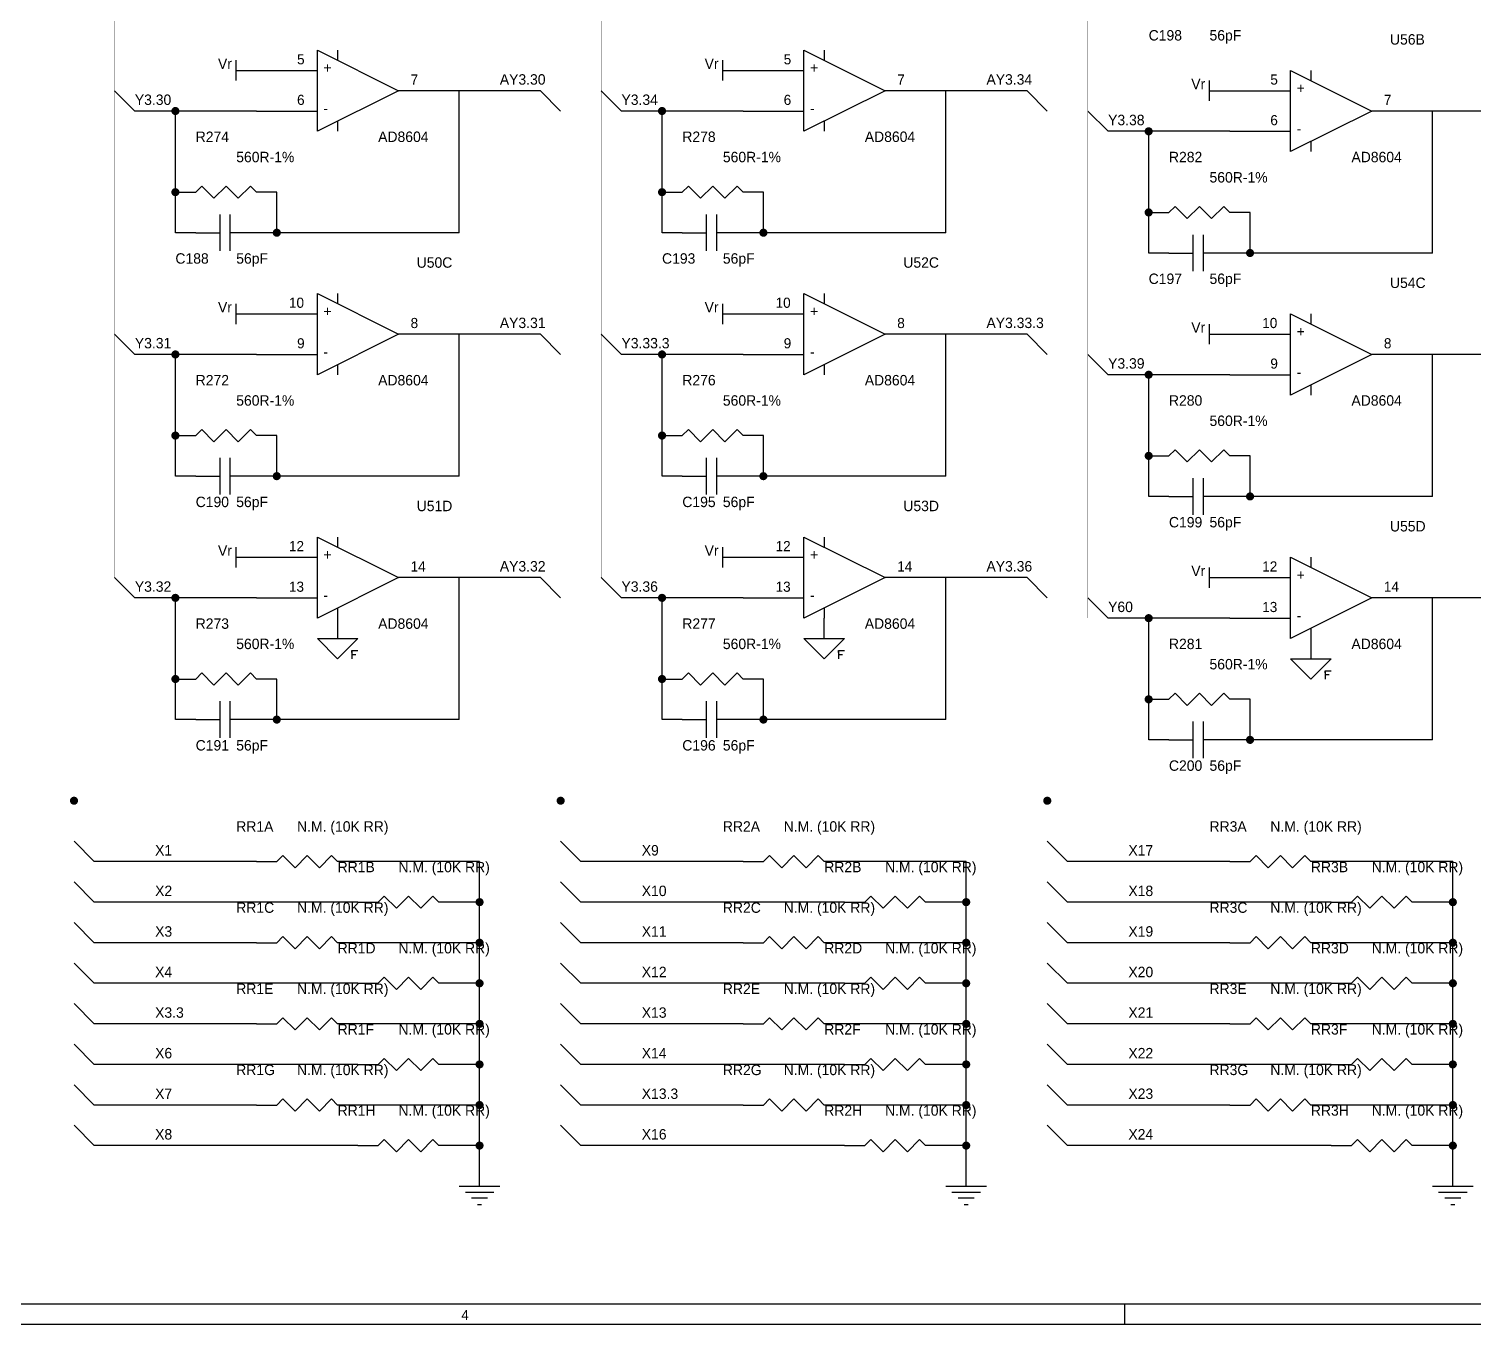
# Model space of a CAD drawing. Extents: x -3 to 838, y 3 to 596.
# Drawn here: x 200.1 to 381, y 2.5 to 164.7 of the extents above; entities that cross this region are included whole.
import ezdxf

# ---------------------------------------------------------------- set-up
doc = ezdxf.new("R2010")
doc.units = 0

msp = doc.modelspace()

# ---------------------------------------------------------------- linework, layer by layer
at = {"layer": 'PARTS'}
for p, q in [((228.6, 159.512), (236.22, 159.512)), ((289.56, 159.512), (297.18, 159.512)), ((254, 156.972), (246.38, 156.972)), ((314.96, 156.972), (307.34, 156.972)), ((350.52, 156.972), (358.14, 156.972)), ((228.6, 154.432), (236.22, 154.432)), ((289.56, 154.432), (297.18, 154.432)), ((375.92, 154.432), (368.3, 154.432)), ((350.52, 151.892), (358.14, 151.892)), ((218.44, 144.272), (220.98, 144.272)), ((231.14, 144.272), (228.6, 144.272)), ((279.4, 144.272), (281.94, 144.272)), ((292.1, 144.272), (289.56, 144.272)), ((340.36, 141.732), (342.9, 141.732)), ((353.06, 141.732), (350.52, 141.732)), ((220.98, 139.192), (223.52, 139.192)), ((228.6, 139.192), (226.06, 139.192)), ((281.94, 139.192), (284.48, 139.192)), ((289.56, 139.192), (287.02, 139.192)), ((342.9, 136.652), (345.44, 136.652)), ((350.52, 136.652), (347.98, 136.652)), ((228.6, 129.032), (236.22, 129.032)), ((289.56, 129.032), (297.18, 129.032)), ((254, 126.492), (246.38, 126.492)), ((314.96, 126.492), (307.34, 126.492)), ((350.52, 126.492), (358.14, 126.492)), ((228.6, 123.952), (236.22, 123.952)), ((289.56, 123.952), (297.18, 123.952)), ((375.92, 123.952), (368.3, 123.952)), ((350.52, 121.412), (358.14, 121.412)), ((218.44, 113.792), (220.98, 113.792)), ((231.14, 113.792), (228.6, 113.792)), ((279.4, 113.792), (281.94, 113.792)), ((292.1, 113.792), (289.56, 113.792)), ((340.36, 111.252), (342.9, 111.252)), ((353.06, 111.252), (350.52, 111.252)), ((220.98, 108.712), (223.52, 108.712)), ((228.6, 108.712), (226.06, 108.712)), ((281.94, 108.712), (284.48, 108.712)), ((289.56, 108.712), (287.02, 108.712)), ((342.9, 106.172), (345.44, 106.172)), ((350.52, 106.172), (347.98, 106.172)), ((228.6, 98.552), (236.22, 98.552)), ((289.56, 98.552), (297.18, 98.552)), ((254, 96.012), (246.38, 96.012)), ((314.96, 96.012), (307.34, 96.012)), ((350.52, 96.012), (358.14, 96.012)), ((228.6, 93.472), (236.22, 93.472)), ((289.56, 93.472), (297.18, 93.472)), ((375.92, 93.472), (368.3, 93.472)), ((350.52, 90.932), (358.14, 90.932)), ((218.44, 83.312), (220.98, 83.312)), ((231.14, 83.312), (228.6, 83.312)), ((279.4, 83.312), (281.94, 83.312)), ((292.1, 83.312), (289.56, 83.312)), ((340.36, 80.772), (342.9, 80.772)), ((353.06, 80.772), (350.52, 80.772)), ((220.98, 78.232), (223.52, 78.232)), ((228.6, 78.232), (226.06, 78.232)), ((281.94, 78.232), (284.48, 78.232)), ((289.56, 78.232), (287.02, 78.232)), ((342.9, 75.692), (345.44, 75.692)), ((350.52, 75.692), (347.98, 75.692)), ((228.6, 60.452), (231.14, 60.452)), ((241.3, 60.452), (238.76, 60.452)), ((289.56, 60.452), (292.1, 60.452)), ((302.26, 60.452), (299.72, 60.452)), ((350.52, 60.452), (353.06, 60.452)), ((363.22, 60.452), (360.68, 60.452)), ((241.3, 55.372), (243.84, 55.372)), ((254, 55.372), (251.46, 55.372)), ((302.26, 55.372), (304.8, 55.372)), ((314.96, 55.372), (312.42, 55.372)), ((363.22, 55.372), (365.76, 55.372)), ((375.92, 55.372), (373.38, 55.372)), ((228.6, 50.292), (231.14, 50.292)), ((241.3, 50.292), (238.76, 50.292)), ((289.56, 50.292), (292.1, 50.292)), ((302.26, 50.292), (299.72, 50.292)), ((350.52, 50.292), (353.06, 50.292)), ((363.22, 50.292), (360.68, 50.292)), ((241.3, 45.212), (243.84, 45.212)), ((254, 45.212), (251.46, 45.212)), ((302.26, 45.212), (304.8, 45.212)), ((314.96, 45.212), (312.42, 45.212)), ((363.22, 45.212), (365.76, 45.212)), ((375.92, 45.212), (373.38, 45.212)), ((228.6, 40.132), (231.14, 40.132)), ((241.3, 40.132), (238.76, 40.132)), ((289.56, 40.132), (292.1, 40.132)), ((302.26, 40.132), (299.72, 40.132)), ((350.52, 40.132), (353.06, 40.132)), ((363.22, 40.132), (360.68, 40.132)), ((241.3, 35.052), (243.84, 35.052)), ((254, 35.052), (251.46, 35.052)), ((302.26, 35.052), (304.8, 35.052)), ((314.96, 35.052), (312.42, 35.052)), ((363.22, 35.052), (365.76, 35.052)), ((375.92, 35.052), (373.38, 35.052)), ((228.6, 29.972), (231.14, 29.972)), ((241.3, 29.972), (238.76, 29.972)), ((289.56, 29.972), (292.1, 29.972)), ((302.26, 29.972), (299.72, 29.972)), ((350.52, 29.972), (353.06, 29.972)), ((363.22, 29.972), (360.68, 29.972)), ((241.3, 24.892), (243.84, 24.892)), ((254, 24.892), (251.46, 24.892)), ((302.26, 24.892), (304.8, 24.892)), ((314.96, 24.892), (312.42, 24.892)), ((363.22, 24.892), (365.76, 24.892)), ((375.92, 24.892), (373.38, 24.892))]:
    msp.add_line(p, q, dxfattribs=at)
for points in [[(236.22, 162.052), (246.38, 156.972)], [(236.22, 151.892), (236.22, 162.052)], [(238.76, 162.052), (238.76, 160.782)], [(297.18, 162.052), (307.34, 156.972)], [(297.18, 151.892), (297.18, 162.052)], [(299.72, 162.052), (299.72, 160.782)], [(226.06, 158.242), (226.06, 160.782)], [(226.06, 159.512), (228.6, 159.512)], [(287.02, 158.242), (287.02, 160.782)], [(287.02, 159.512), (289.56, 159.512)], [(358.14, 159.512), (368.3, 154.432)], [(358.14, 149.352), (358.14, 159.512)], [(360.68, 159.512), (360.68, 158.242)], [(347.98, 155.702), (347.98, 158.242)], [(246.38, 156.972), (236.22, 151.892)], [(307.34, 156.972), (297.18, 151.892)], [(347.98, 156.972), (350.52, 156.972)], [(368.3, 154.432), (358.14, 149.352)], [(238.76, 153.162), (238.76, 151.892)], [(299.72, 153.162), (299.72, 151.892)], [(360.68, 150.622), (360.68, 149.352)], [(220.98, 144.272), (221.742, 145.034)], [(221.742, 145.034), (223.266, 143.51)], [(223.266, 143.51), (224.79, 145.034)], [(224.79, 145.034), (226.314, 143.51)], [(226.314, 143.51), (227.838, 145.034)], [(227.838, 145.034), (228.6, 144.272)], [(281.94, 144.272), (282.702, 145.034)], [(282.702, 145.034), (284.226, 143.51)], [(284.226, 143.51), (285.75, 145.034)], [(285.75, 145.034), (287.274, 143.51)], [(287.274, 143.51), (288.798, 145.034)], [(288.798, 145.034), (289.56, 144.272)], [(224.028, 136.906), (224.028, 141.478)], [(225.298, 136.906), (225.298, 141.478)], [(284.988, 136.906), (284.988, 141.478)], [(286.258, 136.906), (286.258, 141.478)], [(342.9, 141.732), (343.662, 142.494)], [(343.662, 142.494), (345.186, 140.97)], [(345.186, 140.97), (346.71, 142.494)], [(346.71, 142.494), (348.234, 140.97)], [(348.234, 140.97), (349.758, 142.494)], [(349.758, 142.494), (350.52, 141.732)], [(223.52, 139.192), (224.028, 139.192)], [(226.06, 139.192), (225.298, 139.192)], [(284.48, 139.192), (284.988, 139.192)], [(287.02, 139.192), (286.258, 139.192)], [(345.948, 134.366), (345.948, 138.938)], [(347.218, 134.366), (347.218, 138.938)], [(345.44, 136.652), (345.948, 136.652)], [(347.98, 136.652), (347.218, 136.652)], [(226.06, 127.762), (226.06, 130.302)], [(236.22, 131.572), (246.38, 126.492)], [(236.22, 121.412), (236.22, 131.572)], [(238.76, 131.572), (238.76, 130.302)], [(287.02, 127.762), (287.02, 130.302)], [(297.18, 131.572), (307.34, 126.492)], [(297.18, 121.412), (297.18, 131.572)], [(299.72, 131.572), (299.72, 130.302)], [(226.06, 129.032), (228.6, 129.032)], [(287.02, 129.032), (289.56, 129.032)], [(358.14, 129.032), (368.3, 123.952)], [(358.14, 118.872), (358.14, 129.032)], [(360.68, 129.032), (360.68, 127.762)], [(347.98, 125.222), (347.98, 127.762)], [(246.38, 126.492), (236.22, 121.412)], [(307.34, 126.492), (297.18, 121.412)], [(347.98, 126.492), (350.52, 126.492)], [(368.3, 123.952), (358.14, 118.872)], [(238.76, 122.682), (238.76, 121.412)], [(299.72, 122.682), (299.72, 121.412)], [(360.68, 120.142), (360.68, 118.872)], [(220.98, 113.792), (221.742, 114.554)], [(221.742, 114.554), (223.266, 113.03)], [(223.266, 113.03), (224.79, 114.554)], [(224.79, 114.554), (226.314, 113.03)], [(226.314, 113.03), (227.838, 114.554)], [(227.838, 114.554), (228.6, 113.792)], [(281.94, 113.792), (282.702, 114.554)], [(282.702, 114.554), (284.226, 113.03)], [(284.226, 113.03), (285.75, 114.554)], [(285.75, 114.554), (287.274, 113.03)], [(287.274, 113.03), (288.798, 114.554)], [(288.798, 114.554), (289.56, 113.792)], [(224.028, 106.426), (224.028, 110.998)], [(225.298, 106.426), (225.298, 110.998)], [(284.988, 106.426), (284.988, 110.998)], [(286.258, 106.426), (286.258, 110.998)], [(342.9, 111.252), (343.662, 112.014)], [(343.662, 112.014), (345.186, 110.49)], [(345.186, 110.49), (346.71, 112.014)], [(346.71, 112.014), (348.234, 110.49)], [(348.234, 110.49), (349.758, 112.014)], [(349.758, 112.014), (350.52, 111.252)], [(223.52, 108.712), (224.028, 108.712)], [(226.06, 108.712), (225.298, 108.712)], [(284.48, 108.712), (284.988, 108.712)], [(287.02, 108.712), (286.258, 108.712)], [(345.948, 103.886), (345.948, 108.458)], [(347.218, 103.886), (347.218, 108.458)], [(345.44, 106.172), (345.948, 106.172)], [(347.98, 106.172), (347.218, 106.172)], [(226.06, 97.282), (226.06, 99.822)], [(236.22, 101.092), (246.38, 96.012)], [(236.22, 90.932), (236.22, 101.092)], [(238.76, 101.092), (238.76, 99.822)], [(287.02, 97.282), (287.02, 99.822)], [(297.18, 101.092), (307.34, 96.012)], [(297.18, 90.932), (297.18, 101.092)], [(299.72, 101.092), (299.72, 99.822)], [(226.06, 98.552), (228.6, 98.552)], [(287.02, 98.552), (289.56, 98.552)], [(358.14, 98.552), (368.3, 93.472)], [(358.14, 88.392), (358.14, 98.552)], [(360.68, 98.552), (360.68, 97.282)], [(246.38, 96.012), (236.22, 90.932)], [(307.34, 96.012), (297.18, 90.932)], [(347.98, 94.742), (347.98, 97.282)], [(347.98, 96.012), (350.52, 96.012)], [(368.3, 93.472), (358.14, 88.392)], [(238.76, 92.202), (238.76, 90.932)], [(299.72, 92.202), (299.72, 90.932)], [(360.68, 89.662), (360.68, 88.392)], [(236.22, 88.392), (241.3, 88.392)], [(238.76, 85.852), (236.22, 88.392)], [(241.3, 88.392), (238.76, 85.852)], [(240.538, 86.868), (241.3, 86.868)], [(240.538, 86.614), (240.538, 86.868)], [(240.538, 86.868), (240.538, 85.852)], [(297.18, 88.392), (302.26, 88.392)], [(299.72, 85.852), (297.18, 88.392)], [(302.26, 88.392), (299.72, 85.852)], [(301.498, 86.868), (302.26, 86.868)], [(301.498, 86.614), (301.498, 86.868)], [(301.498, 86.868), (301.498, 85.852)], [(241.046, 86.36), (240.538, 86.36)], [(302.006, 86.36), (301.498, 86.36)], [(358.14, 85.852), (363.22, 85.852)], [(360.68, 83.312), (358.14, 85.852)], [(363.22, 85.852), (360.68, 83.312)], [(220.98, 83.312), (221.742, 84.074)], [(221.742, 84.074), (223.266, 82.55)], [(223.266, 82.55), (224.79, 84.074)], [(224.79, 84.074), (226.314, 82.55)], [(226.314, 82.55), (227.838, 84.074)], [(227.838, 84.074), (228.6, 83.312)], [(281.94, 83.312), (282.702, 84.074)], [(282.702, 84.074), (284.226, 82.55)], [(284.226, 82.55), (285.75, 84.074)], [(285.75, 84.074), (287.274, 82.55)], [(287.274, 82.55), (288.798, 84.074)], [(288.798, 84.074), (289.56, 83.312)], [(362.458, 84.328), (363.22, 84.328)], [(362.458, 84.074), (362.458, 84.328)], [(362.458, 84.328), (362.458, 83.312)], [(362.966, 83.82), (362.458, 83.82)], [(342.9, 80.772), (343.662, 81.534)], [(343.662, 81.534), (345.186, 80.01)], [(345.186, 80.01), (346.71, 81.534)], [(346.71, 81.534), (348.234, 80.01)], [(348.234, 80.01), (349.758, 81.534)], [(349.758, 81.534), (350.52, 80.772)], [(224.028, 75.946), (224.028, 80.518)], [(225.298, 75.946), (225.298, 80.518)], [(284.988, 75.946), (284.988, 80.518)], [(286.258, 75.946), (286.258, 80.518)], [(223.52, 78.232), (224.028, 78.232)], [(226.06, 78.232), (225.298, 78.232)], [(284.48, 78.232), (284.988, 78.232)], [(287.02, 78.232), (286.258, 78.232)], [(345.948, 73.406), (345.948, 77.978)], [(347.218, 73.406), (347.218, 77.978)], [(345.44, 75.692), (345.948, 75.692)], [(347.98, 75.692), (347.218, 75.692)], [(231.14, 60.452), (231.902, 61.214)], [(231.902, 61.214), (233.426, 59.69)], [(233.426, 59.69), (234.95, 61.214)], [(234.95, 61.214), (236.474, 59.69)], [(236.474, 59.69), (237.998, 61.214)], [(237.998, 61.214), (238.76, 60.452)], [(292.1, 60.452), (292.862, 61.214)], [(292.862, 61.214), (294.386, 59.69)], [(294.386, 59.69), (295.91, 61.214)], [(295.91, 61.214), (297.434, 59.69)], [(297.434, 59.69), (298.958, 61.214)], [(298.958, 61.214), (299.72, 60.452)], [(353.06, 60.452), (353.822, 61.214)], [(353.822, 61.214), (355.346, 59.69)], [(355.346, 59.69), (356.87, 61.214)], [(356.87, 61.214), (358.394, 59.69)], [(358.394, 59.69), (359.918, 61.214)], [(359.918, 61.214), (360.68, 60.452)], [(243.84, 55.372), (244.602, 56.134)], [(244.602, 56.134), (246.126, 54.61)], [(246.126, 54.61), (247.65, 56.134)], [(247.65, 56.134), (249.174, 54.61)], [(249.174, 54.61), (250.698, 56.134)], [(250.698, 56.134), (251.46, 55.372)], [(304.8, 55.372), (305.562, 56.134)], [(305.562, 56.134), (307.086, 54.61)], [(307.086, 54.61), (308.61, 56.134)], [(308.61, 56.134), (310.134, 54.61)], [(310.134, 54.61), (311.658, 56.134)], [(311.658, 56.134), (312.42, 55.372)], [(365.76, 55.372), (366.522, 56.134)], [(366.522, 56.134), (368.046, 54.61)], [(368.046, 54.61), (369.57, 56.134)], [(369.57, 56.134), (371.094, 54.61)], [(371.094, 54.61), (372.618, 56.134)], [(372.618, 56.134), (373.38, 55.372)], [(231.14, 50.292), (231.902, 51.054)], [(231.902, 51.054), (233.426, 49.53)], [(233.426, 49.53), (234.95, 51.054)], [(234.95, 51.054), (236.474, 49.53)], [(236.474, 49.53), (237.998, 51.054)], [(237.998, 51.054), (238.76, 50.292)], [(292.1, 50.292), (292.862, 51.054)], [(292.862, 51.054), (294.386, 49.53)], [(294.386, 49.53), (295.91, 51.054)], [(295.91, 51.054), (297.434, 49.53)], [(297.434, 49.53), (298.958, 51.054)], [(298.958, 51.054), (299.72, 50.292)], [(353.06, 50.292), (353.822, 51.054)], [(353.822, 51.054), (355.346, 49.53)], [(355.346, 49.53), (356.87, 51.054)], [(356.87, 51.054), (358.394, 49.53)], [(358.394, 49.53), (359.918, 51.054)], [(359.918, 51.054), (360.68, 50.292)], [(243.84, 45.212), (244.602, 45.974)], [(244.602, 45.974), (246.126, 44.45)], [(246.126, 44.45), (247.65, 45.974)], [(247.65, 45.974), (249.174, 44.45)], [(249.174, 44.45), (250.698, 45.974)], [(250.698, 45.974), (251.46, 45.212)], [(304.8, 45.212), (305.562, 45.974)], [(305.562, 45.974), (307.086, 44.45)], [(307.086, 44.45), (308.61, 45.974)], [(308.61, 45.974), (310.134, 44.45)], [(310.134, 44.45), (311.658, 45.974)], [(311.658, 45.974), (312.42, 45.212)], [(365.76, 45.212), (366.522, 45.974)], [(366.522, 45.974), (368.046, 44.45)], [(368.046, 44.45), (369.57, 45.974)], [(369.57, 45.974), (371.094, 44.45)], [(371.094, 44.45), (372.618, 45.974)], [(372.618, 45.974), (373.38, 45.212)], [(231.14, 40.132), (231.902, 40.894)], [(231.902, 40.894), (233.426, 39.37)], [(233.426, 39.37), (234.95, 40.894)], [(234.95, 40.894), (236.474, 39.37)], [(236.474, 39.37), (237.998, 40.894)], [(237.998, 40.894), (238.76, 40.132)], [(292.1, 40.132), (292.862, 40.894)], [(292.862, 40.894), (294.386, 39.37)], [(294.386, 39.37), (295.91, 40.894)], [(295.91, 40.894), (297.434, 39.37)], [(297.434, 39.37), (298.958, 40.894)], [(298.958, 40.894), (299.72, 40.132)], [(353.06, 40.132), (353.822, 40.894)], [(353.822, 40.894), (355.346, 39.37)], [(355.346, 39.37), (356.87, 40.894)], [(356.87, 40.894), (358.394, 39.37)], [(358.394, 39.37), (359.918, 40.894)], [(359.918, 40.894), (360.68, 40.132)], [(243.84, 35.052), (244.602, 35.814)], [(244.602, 35.814), (246.126, 34.29)], [(246.126, 34.29), (247.65, 35.814)], [(247.65, 35.814), (249.174, 34.29)], [(249.174, 34.29), (250.698, 35.814)], [(250.698, 35.814), (251.46, 35.052)], [(304.8, 35.052), (305.562, 35.814)], [(305.562, 35.814), (307.086, 34.29)], [(307.086, 34.29), (308.61, 35.814)], [(308.61, 35.814), (310.134, 34.29)], [(310.134, 34.29), (311.658, 35.814)], [(311.658, 35.814), (312.42, 35.052)], [(365.76, 35.052), (366.522, 35.814)], [(366.522, 35.814), (368.046, 34.29)], [(368.046, 34.29), (369.57, 35.814)], [(369.57, 35.814), (371.094, 34.29)], [(371.094, 34.29), (372.618, 35.814)], [(372.618, 35.814), (373.38, 35.052)], [(231.14, 29.972), (231.902, 30.734)], [(231.902, 30.734), (233.426, 29.21)], [(233.426, 29.21), (234.95, 30.734)], [(234.95, 30.734), (236.474, 29.21)], [(236.474, 29.21), (237.998, 30.734)], [(237.998, 30.734), (238.76, 29.972)], [(292.1, 29.972), (292.862, 30.734)], [(292.862, 30.734), (294.386, 29.21)], [(294.386, 29.21), (295.91, 30.734)], [(295.91, 30.734), (297.434, 29.21)], [(297.434, 29.21), (298.958, 30.734)], [(298.958, 30.734), (299.72, 29.972)], [(353.06, 29.972), (353.822, 30.734)], [(353.822, 30.734), (355.346, 29.21)], [(355.346, 29.21), (356.87, 30.734)], [(356.87, 30.734), (358.394, 29.21)], [(358.394, 29.21), (359.918, 30.734)], [(359.918, 30.734), (360.68, 29.972)], [(243.84, 24.892), (244.602, 25.654)], [(244.602, 25.654), (246.126, 24.13)], [(246.126, 24.13), (247.65, 25.654)], [(247.65, 25.654), (249.174, 24.13)], [(249.174, 24.13), (250.698, 25.654)], [(250.698, 25.654), (251.46, 24.892)], [(304.8, 24.892), (305.562, 25.654)], [(305.562, 25.654), (307.086, 24.13)], [(307.086, 24.13), (308.61, 25.654)], [(308.61, 25.654), (310.134, 24.13)], [(310.134, 24.13), (311.658, 25.654)], [(311.658, 25.654), (312.42, 24.892)], [(365.76, 24.892), (366.522, 25.654)], [(366.522, 25.654), (368.046, 24.13)], [(368.046, 24.13), (369.57, 25.654)], [(369.57, 25.654), (371.094, 24.13)], [(371.094, 24.13), (372.618, 25.654)], [(372.618, 25.654), (373.38, 24.892)], [(254, 19.812), (259.08, 19.812)], [(254.762, 19.05), (258.318, 19.05)], [(257.556, 18.288), (255.524, 18.288)], [(314.96, 19.812), (320.04, 19.812)], [(315.722, 19.05), (319.278, 19.05)], [(318.516, 18.288), (316.484, 18.288)], [(375.92, 19.812), (381, 19.812)], [(376.682, 19.05), (380.238, 19.05)], [(379.476, 18.288), (377.444, 18.288)], [(256.286, 17.526), (256.794, 17.526)], [(317.246, 17.526), (317.754, 17.526)], [(378.206, 17.526), (378.714, 17.526)]]:
    msp.add_lwpolyline(points, dxfattribs=at)
at = {"layer": 'TITLE'}
for points in [[(-2.54, 2.54), (838.454, 2.54), (838.454, 596.392), (-2.54, 596.392)], [(0, 5.08), (835.914, 5.08), (835.914, 593.852), (0, 593.852)]]:
    msp.add_lwpolyline(points, close=True, dxfattribs=at)
msp.add_lwpolyline([(337.312, 5.08), (337.312, 2.54)], dxfattribs=at)
at = {"layer": 'WIRE', "const_width": 0.02}
for points in [[(210.82, 156.972), (210.82, 200.152)], [(271.78, 156.972), (271.78, 200.152)], [(266.7, 154.432), (266.7, 197.612)], [(327.66, 154.432), (327.66, 197.612)], [(332.74, 197.612), (332.74, 154.432)], [(210.82, 126.492), (210.82, 156.972)], [(271.78, 126.492), (271.78, 156.972)], [(266.7, 123.952), (266.7, 154.432)], [(327.66, 123.952), (327.66, 154.432)], [(332.74, 154.432), (332.74, 123.952)], [(210.82, 96.012), (210.82, 126.492)], [(271.78, 96.012), (271.78, 126.492)], [(266.7, 93.472), (266.7, 123.952)], [(327.66, 93.472), (327.66, 123.952)], [(332.74, 123.952), (332.74, 93.472)], [(332.74, 93.472), (332.74, 90.932)], [(205.74, 68.072), (114.3, 68.072)], [(205.74, 62.992), (205.74, 68.072)], [(266.7, 68.072), (205.74, 68.072)], [(266.7, 62.992), (266.7, 68.072)], [(327.66, 68.072), (266.7, 68.072)], [(327.66, 62.992), (327.66, 68.072)], [(388.62, 68.072), (327.66, 68.072)], [(205.74, 57.912), (205.74, 62.992)], [(266.7, 57.912), (266.7, 62.992)], [(327.66, 57.912), (327.66, 62.992)], [(205.74, 52.832), (205.74, 57.912)], [(266.7, 52.832), (266.7, 57.912)], [(327.66, 52.832), (327.66, 57.912)], [(205.74, 47.752), (205.74, 52.832)], [(266.7, 47.752), (266.7, 52.832)], [(327.66, 47.752), (327.66, 52.832)], [(205.74, 42.672), (205.74, 47.752)], [(266.7, 42.672), (266.7, 47.752)], [(327.66, 42.672), (327.66, 47.752)], [(205.74, 37.592), (205.74, 42.672)], [(266.7, 37.592), (266.7, 42.672)], [(327.66, 37.592), (327.66, 42.672)], [(205.74, 32.512), (205.74, 37.592)], [(266.7, 32.512), (266.7, 37.592)], [(327.66, 32.512), (327.66, 37.592)], [(205.74, 27.432), (205.74, 32.512)], [(266.7, 27.432), (266.7, 32.512)], [(327.66, 27.432), (327.66, 32.512)]]:
    msp.add_lwpolyline(points, dxfattribs=at)
at = {"layer": 'WIRE'}
for points in [[(213.36, 154.432), (210.82, 156.972)], [(264.16, 156.972), (254, 156.972)], [(254, 139.192), (254, 156.972)], [(266.7, 154.432), (264.16, 156.972)], [(274.32, 154.432), (271.78, 156.972)], [(274.32, 154.432), (271.78, 156.972)], [(325.12, 156.972), (314.96, 156.972)], [(314.96, 139.192), (314.96, 156.972)], [(327.66, 154.432), (325.12, 156.972)], [(218.44, 154.432), (213.36, 154.432)], [(218.44, 144.272), (218.44, 154.432)], [(228.6, 154.432), (218.44, 154.432)], [(279.4, 154.432), (274.32, 154.432)], [(279.4, 144.272), (279.4, 154.432)], [(289.56, 154.432), (279.4, 154.432)], [(335.28, 151.892), (332.74, 154.432)], [(386.08, 154.432), (375.92, 154.432)], [(375.92, 136.652), (375.92, 154.432)], [(340.36, 151.892), (335.28, 151.892)], [(350.52, 151.892), (340.36, 151.892)], [(340.36, 141.732), (340.36, 151.892)], [(218.44, 139.192), (218.44, 144.272)], [(231.14, 139.192), (231.14, 144.272)], [(279.4, 139.192), (279.4, 144.272)], [(292.1, 139.192), (292.1, 144.272)], [(340.36, 136.652), (340.36, 141.732)], [(353.06, 136.652), (353.06, 141.732)], [(220.98, 139.192), (218.44, 139.192)], [(231.14, 139.192), (228.6, 139.192)], [(254, 139.192), (231.14, 139.192)], [(281.94, 139.192), (279.4, 139.192)], [(292.1, 139.192), (289.56, 139.192)], [(314.96, 139.192), (292.1, 139.192)], [(342.9, 136.652), (340.36, 136.652)], [(353.06, 136.652), (350.52, 136.652)], [(375.92, 136.652), (353.06, 136.652)], [(213.36, 123.952), (210.82, 126.492)], [(254, 108.712), (254, 126.492)], [(264.16, 126.492), (254, 126.492)], [(266.7, 123.952), (264.16, 126.492)], [(274.32, 123.952), (271.78, 126.492)], [(274.32, 123.952), (271.78, 126.492)], [(314.96, 108.712), (314.96, 126.492)], [(325.12, 126.492), (314.96, 126.492)], [(327.66, 123.952), (325.12, 126.492)], [(218.44, 123.952), (213.36, 123.952)], [(218.44, 113.792), (218.44, 123.952)], [(228.6, 123.952), (218.44, 123.952)], [(279.4, 123.952), (274.32, 123.952)], [(279.4, 113.792), (279.4, 123.952)], [(289.56, 123.952), (279.4, 123.952)], [(335.28, 121.412), (332.74, 123.952)], [(375.92, 106.172), (375.92, 123.952)], [(386.08, 123.952), (375.92, 123.952)], [(340.36, 121.412), (335.28, 121.412)], [(340.36, 111.252), (340.36, 121.412)], [(350.52, 121.412), (340.36, 121.412)], [(218.44, 108.712), (218.44, 113.792)], [(231.14, 108.712), (231.14, 113.792)], [(279.4, 108.712), (279.4, 113.792)], [(292.1, 108.712), (292.1, 113.792)], [(340.36, 106.172), (340.36, 111.252)], [(353.06, 106.172), (353.06, 111.252)], [(220.98, 108.712), (218.44, 108.712)], [(231.14, 108.712), (228.6, 108.712)], [(254, 108.712), (231.14, 108.712)], [(281.94, 108.712), (279.4, 108.712)], [(292.1, 108.712), (289.56, 108.712)], [(314.96, 108.712), (292.1, 108.712)], [(342.9, 106.172), (340.36, 106.172)], [(353.06, 106.172), (350.52, 106.172)], [(375.92, 106.172), (353.06, 106.172)], [(213.36, 93.472), (210.82, 96.012)], [(264.16, 96.012), (254, 96.012)], [(254, 78.232), (254, 96.012)], [(266.7, 93.472), (264.16, 96.012)], [(274.32, 93.472), (271.78, 96.012)], [(274.32, 93.472), (271.78, 96.012)], [(325.12, 96.012), (314.96, 96.012)], [(314.96, 78.232), (314.96, 96.012)], [(327.66, 93.472), (325.12, 96.012)], [(218.44, 93.472), (213.36, 93.472)], [(218.44, 83.312), (218.44, 93.472)], [(228.6, 93.472), (218.44, 93.472)], [(279.4, 93.472), (274.32, 93.472)], [(279.4, 83.312), (279.4, 93.472)], [(289.56, 93.472), (279.4, 93.472)], [(335.28, 90.932), (332.74, 93.472)], [(386.08, 93.472), (375.92, 93.472)], [(375.92, 75.692), (375.92, 93.472)], [(238.76, 90.932), (238.76, 88.392)], [(299.72, 88.392), (299.72, 90.932)], [(340.36, 90.932), (335.28, 90.932)], [(340.36, 80.772), (340.36, 90.932)], [(350.52, 90.932), (340.36, 90.932)], [(360.68, 88.392), (360.68, 85.852)], [(218.44, 78.232), (218.44, 83.312)], [(231.14, 78.232), (231.14, 83.312)], [(279.4, 78.232), (279.4, 83.312)], [(292.1, 78.232), (292.1, 83.312)], [(340.36, 75.692), (340.36, 80.772)], [(353.06, 75.692), (353.06, 80.772)], [(220.98, 78.232), (218.44, 78.232)], [(231.14, 78.232), (228.6, 78.232)], [(254, 78.232), (231.14, 78.232)], [(281.94, 78.232), (279.4, 78.232)], [(292.1, 78.232), (289.56, 78.232)], [(314.96, 78.232), (292.1, 78.232)], [(342.9, 75.692), (340.36, 75.692)], [(353.06, 75.692), (350.52, 75.692)], [(375.92, 75.692), (353.06, 75.692)], [(208.28, 60.452), (205.74, 62.992)], [(269.24, 60.452), (266.7, 62.992)], [(330.2, 60.452), (327.66, 62.992)], [(228.6, 60.452), (208.28, 60.452)], [(256.54, 60.452), (241.3, 60.452)], [(256.54, 55.372), (256.54, 60.452)], [(289.56, 60.452), (269.24, 60.452)], [(317.5, 60.452), (302.26, 60.452)], [(317.5, 55.372), (317.5, 60.452)], [(350.52, 60.452), (330.2, 60.452)], [(378.46, 60.452), (363.22, 60.452)], [(378.46, 55.372), (378.46, 60.452)], [(208.28, 55.372), (205.74, 57.912)], [(269.24, 55.372), (266.7, 57.912)], [(330.2, 55.372), (327.66, 57.912)], [(241.3, 55.372), (208.28, 55.372)], [(256.54, 55.372), (254, 55.372)], [(256.54, 50.292), (256.54, 55.372)], [(302.26, 55.372), (269.24, 55.372)], [(317.5, 55.372), (314.96, 55.372)], [(317.5, 50.292), (317.5, 55.372)], [(363.22, 55.372), (330.2, 55.372)], [(378.46, 55.372), (375.92, 55.372)], [(378.46, 50.292), (378.46, 55.372)], [(208.28, 50.292), (205.74, 52.832)], [(269.24, 50.292), (266.7, 52.832)], [(330.2, 50.292), (327.66, 52.832)], [(228.6, 50.292), (208.28, 50.292)], [(256.54, 50.292), (241.3, 50.292)], [(256.54, 45.212), (256.54, 50.292)], [(289.56, 50.292), (269.24, 50.292)], [(317.5, 50.292), (302.26, 50.292)], [(317.5, 45.212), (317.5, 50.292)], [(350.52, 50.292), (330.2, 50.292)], [(378.46, 50.292), (363.22, 50.292)], [(378.46, 45.212), (378.46, 50.292)], [(208.28, 45.212), (205.74, 47.752)], [(269.24, 45.212), (266.7, 47.752)], [(330.2, 45.212), (327.66, 47.752)], [(241.3, 45.212), (208.28, 45.212)], [(256.54, 45.212), (254, 45.212)], [(256.54, 40.132), (256.54, 45.212)], [(302.26, 45.212), (269.24, 45.212)], [(317.5, 45.212), (314.96, 45.212)], [(317.5, 40.132), (317.5, 45.212)], [(363.22, 45.212), (330.2, 45.212)], [(378.46, 45.212), (375.92, 45.212)], [(378.46, 40.132), (378.46, 45.212)], [(208.28, 40.132), (205.74, 42.672)], [(269.24, 40.132), (266.7, 42.672)], [(330.2, 40.132), (327.66, 42.672)], [(228.6, 40.132), (208.28, 40.132)], [(256.54, 40.132), (241.3, 40.132)], [(256.54, 35.052), (256.54, 40.132)], [(289.56, 40.132), (269.24, 40.132)], [(317.5, 40.132), (302.26, 40.132)], [(317.5, 35.052), (317.5, 40.132)], [(350.52, 40.132), (330.2, 40.132)], [(378.46, 40.132), (363.22, 40.132)], [(378.46, 35.052), (378.46, 40.132)], [(208.28, 35.052), (205.74, 37.592)], [(269.24, 35.052), (266.7, 37.592)], [(330.2, 35.052), (327.66, 37.592)], [(241.3, 35.052), (208.28, 35.052)], [(256.54, 35.052), (254, 35.052)], [(256.54, 29.972), (256.54, 35.052)], [(302.26, 35.052), (269.24, 35.052)], [(317.5, 35.052), (314.96, 35.052)], [(317.5, 29.972), (317.5, 35.052)], [(363.22, 35.052), (330.2, 35.052)], [(378.46, 35.052), (375.92, 35.052)], [(378.46, 29.972), (378.46, 35.052)], [(208.28, 29.972), (205.74, 32.512)], [(269.24, 29.972), (266.7, 32.512)], [(330.2, 29.972), (327.66, 32.512)], [(228.6, 29.972), (208.28, 29.972)], [(256.54, 29.972), (241.3, 29.972)], [(256.54, 24.892), (256.54, 29.972)], [(289.56, 29.972), (269.24, 29.972)], [(317.5, 29.972), (302.26, 29.972)], [(317.5, 24.892), (317.5, 29.972)], [(350.52, 29.972), (330.2, 29.972)], [(378.46, 29.972), (363.22, 29.972)], [(378.46, 24.892), (378.46, 29.972)], [(208.28, 24.892), (205.74, 27.432)], [(269.24, 24.892), (266.7, 27.432)], [(330.2, 24.892), (327.66, 27.432)], [(241.3, 24.892), (208.28, 24.892)], [(256.54, 24.892), (254, 24.892)], [(256.54, 19.812), (256.54, 24.892)], [(302.26, 24.892), (269.24, 24.892)], [(317.5, 24.892), (314.96, 24.892)], [(317.5, 19.812), (317.5, 24.892)], [(363.22, 24.892), (330.2, 24.892)], [(378.46, 24.892), (375.92, 24.892)], [(378.46, 19.812), (378.46, 24.892)]]:
    msp.add_lwpolyline(points, dxfattribs=at)
at = {"layer": 'WIRE', "const_width": 0.508}
for points in [[(218.186, 154.432, 1), (218.694, 154.432, 1)], [(279.146, 154.432, 1), (279.654, 154.432, 1)], [(340.106, 151.892, 1), (340.614, 151.892, 1)], [(218.186, 144.272, 1), (218.694, 144.272, 1)], [(279.146, 144.272, 1), (279.654, 144.272, 1)], [(340.106, 141.732, 1), (340.614, 141.732, 1)], [(230.886, 139.192, 1), (231.394, 139.192, 1)], [(291.846, 139.192, 1), (292.354, 139.192, 1)], [(352.806, 136.652, 1), (353.314, 136.652, 1)], [(218.186, 123.952, 1), (218.694, 123.952, 1)], [(279.146, 123.952, 1), (279.654, 123.952, 1)], [(340.106, 121.412, 1), (340.614, 121.412, 1)], [(218.186, 113.792, 1), (218.694, 113.792, 1)], [(279.146, 113.792, 1), (279.654, 113.792, 1)], [(340.106, 111.252, 1), (340.614, 111.252, 1)], [(230.886, 108.712, 1), (231.394, 108.712, 1)], [(291.846, 108.712, 1), (292.354, 108.712, 1)], [(352.806, 106.172, 1), (353.314, 106.172, 1)], [(218.186, 93.472, 1), (218.694, 93.472, 1)], [(279.146, 93.472, 1), (279.654, 93.472, 1)], [(340.106, 90.932, 1), (340.614, 90.932, 1)], [(218.186, 83.312, 1), (218.694, 83.312, 1)], [(279.146, 83.312, 1), (279.654, 83.312, 1)], [(340.106, 80.772, 1), (340.614, 80.772, 1)], [(230.886, 78.232, 1), (231.394, 78.232, 1)], [(291.846, 78.232, 1), (292.354, 78.232, 1)], [(352.806, 75.692, 1), (353.314, 75.692, 1)], [(205.486, 68.072, 1), (205.994, 68.072, 1)], [(266.446, 68.072, 1), (266.954, 68.072, 1)], [(327.406, 68.072, 1), (327.914, 68.072, 1)], [(256.286, 55.372, 1), (256.794, 55.372, 1)], [(317.246, 55.372, 1), (317.754, 55.372, 1)], [(378.206, 55.372, 1), (378.714, 55.372, 1)], [(256.286, 50.292, 1), (256.794, 50.292, 1)], [(317.246, 50.292, 1), (317.754, 50.292, 1)], [(378.206, 50.292, 1), (378.714, 50.292, 1)], [(256.286, 45.212, 1), (256.794, 45.212, 1)], [(317.246, 45.212, 1), (317.754, 45.212, 1)], [(378.206, 45.212, 1), (378.714, 45.212, 1)], [(256.286, 40.132, 1), (256.794, 40.132, 1)], [(317.246, 40.132, 1), (317.754, 40.132, 1)], [(378.206, 40.132, 1), (378.714, 40.132, 1)], [(256.286, 35.052, 1), (256.794, 35.052, 1)], [(317.246, 35.052, 1), (317.754, 35.052, 1)], [(378.206, 35.052, 1), (378.714, 35.052, 1)], [(256.286, 29.972, 1), (256.794, 29.972, 1)], [(317.246, 29.972, 1), (317.754, 29.972, 1)], [(378.206, 29.972, 1), (378.714, 29.972, 1)], [(256.286, 24.892, 1), (256.794, 24.892, 1)], [(317.246, 24.892, 1), (317.754, 24.892, 1)], [(378.206, 24.892, 1), (378.714, 24.892, 1)]]:
    msp.add_lwpolyline(points, format="xyb", close=True, dxfattribs=at)

# ---------------------------------------------------------------- texts
at = {"layer": 'PARTS'}
for s, p in [('5', (233.68, 160.274)), ('5', (294.64, 160.274)), ('7', (247.904, 157.734)), ('7', (308.864, 157.734)), ('5', (355.6, 157.734)), ('6', (233.68, 155.194)), ('6', (294.64, 155.194)), ('7', (369.824, 155.194)), ('6', (355.6, 152.654)), ('10', (232.664, 129.794)), ('10', (293.624, 129.794)), ('8', (247.904, 127.254)), ('8', (308.864, 127.254)), ('10', (354.584, 127.254)), ('9', (233.68, 124.714)), ('9', (294.64, 124.714)), ('8', (369.824, 124.714)), ('9', (355.6, 122.174)), ('12', (232.664, 99.314)), ('12', (293.624, 99.314)), ('14', (247.904, 96.774)), ('14', (308.864, 96.774)), ('12', (354.584, 96.774)), ('13', (232.664, 94.234)), ('13', (293.624, 94.234)), ('14', (369.824, 94.234)), ('13', (354.584, 91.694))]:
    msp.add_text(s, height=1.27, dxfattribs=at).set_placement(p)
at = {"layer": 'PARTTEXT'}
for s, p in [('C198', (340.36, 163.2563)), ('56pF', (347.98, 163.2563)), ('U56B', (370.586, 162.7483)), ('Vr', (223.774, 159.7003)), ('+', (236.982, 159.1923)), ('Vr', (284.734, 159.7003)), ('+', (297.942, 159.1923)), ('Vr', (345.694, 157.1603)), ('+', (358.902, 156.6523)), ('-', (236.982, 154.1123)), ('-', (297.942, 154.1123)), ('-', (358.902, 151.5723)), ('R274', (220.98, 150.5563)), ('AD8604', (243.84, 150.5563)), ('R278', (281.94, 150.5563)), ('AD8604', (304.8, 150.5563)), ('560R-1%', (226.06, 148.0163)), ('560R-1%', (287.02, 148.0163)), ('R282', (342.9, 148.0163)), ('AD8604', (365.76, 148.0163)), ('560R-1%', (347.98, 145.4763)), ('C188', (218.44, 135.3163)), ('56pF', (226.06, 135.3163)), ('U50C', (248.666, 134.8083)), ('C193', (279.4, 135.3163)), ('56pF', (287.02, 135.3163)), ('U52C', (309.626, 134.8083)), ('C197', (340.36, 132.7763)), ('56pF', (347.98, 132.7763)), ('U54C', (370.586, 132.2683)), ('Vr', (223.774, 129.2203)), ('Vr', (284.734, 129.2203)), ('+', (236.982, 128.7123)), ('+', (297.942, 128.7123)), ('Vr', (345.694, 126.6803)), ('+', (358.902, 126.1723)), ('-', (236.982, 123.6323)), ('-', (297.942, 123.6323)), ('R272', (220.98, 120.0763)), ('AD8604', (243.84, 120.0763)), ('R276', (281.94, 120.0763)), ('AD8604', (304.8, 120.0763)), ('-', (358.902, 121.0923)), ('560R-1%', (226.06, 117.5363)), ('560R-1%', (287.02, 117.5363)), ('R280', (342.9, 117.5363)), ('AD8604', (365.76, 117.5363)), ('560R-1%', (347.98, 114.9963)), ('C190', (220.98, 104.8363)), ('56pF', (226.06, 104.8363)), ('U51D', (248.666, 104.3283)), ('C195', (281.94, 104.8363)), ('56pF', (287.02, 104.8363)), ('U53D', (309.626, 104.3283)), ('C199', (342.9, 102.2963)), ('56pF', (347.98, 102.2963)), ('U55D', (370.586, 101.7883)), ('Vr', (223.774, 98.7403)), ('Vr', (284.734, 98.7403)), ('+', (236.982, 98.2323)), ('+', (297.942, 98.2323)), ('Vr', (345.694, 96.2003)), ('+', (358.902, 95.6923)), ('-', (236.982, 93.1523)), ('-', (297.942, 93.1523)), ('R273', (220.98, 89.5963)), ('AD8604', (243.84, 89.5963)), ('R277', (281.94, 89.5963)), ('AD8604', (304.8, 89.5963)), ('-', (358.902, 90.6123)), ('560R-1%', (226.06, 87.0563)), ('560R-1%', (287.02, 87.0563)), ('R281', (342.9, 87.0563)), ('AD8604', (365.76, 87.0563)), ('560R-1%', (347.98, 84.5163)), ('C191', (220.98, 74.3563)), ('56pF', (226.06, 74.3563)), ('C196', (281.94, 74.3563)), ('56pF', (287.02, 74.3563)), ('C200', (342.9, 71.8163)), ('56pF', (347.98, 71.8163)), ('RR1A', (226.06, 64.1963)), ('N.M. (10K RR)', (233.68, 64.1963)), ('RR2A', (287.02, 64.1963)), ('N.M. (10K RR)', (294.64, 64.1963)), ('RR3A', (347.98, 64.1963)), ('N.M. (10K RR)', (355.6, 64.1963)), ('RR1B', (238.76, 59.1163)), ('N.M. (10K RR)', (246.38, 59.1163)), ('RR2B', (299.72, 59.1163)), ('N.M. (10K RR)', (307.34, 59.1163)), ('RR3B', (360.68, 59.1163)), ('N.M. (10K RR)', (368.3, 59.1163)), ('RR1C', (226.06, 54.0363)), ('N.M. (10K RR)', (233.68, 54.0363)), ('RR2C', (287.02, 54.0363)), ('N.M. (10K RR)', (294.64, 54.0363)), ('RR3C', (347.98, 54.0363)), ('N.M. (10K RR)', (355.6, 54.0363)), ('RR1D', (238.76, 48.9563)), ('N.M. (10K RR)', (246.38, 48.9563)), ('RR2D', (299.72, 48.9563)), ('N.M. (10K RR)', (307.34, 48.9563)), ('RR3D', (360.68, 48.9563)), ('N.M. (10K RR)', (368.3, 48.9563)), ('N.M. (10K RR)', (233.68, 43.8763)), ('N.M. (10K RR)', (294.64, 43.8763)), ('N.M. (10K RR)', (355.6, 43.8763)), ('RR1E', (226.06, 43.8763)), ('RR2E', (287.02, 43.8763)), ('RR3E', (347.98, 43.8763)), ('RR1F', (238.76, 38.7963)), ('N.M. (10K RR)', (246.38, 38.7963)), ('RR2F', (299.72, 38.7963)), ('N.M. (10K RR)', (307.34, 38.7963)), ('RR3F', (360.68, 38.7963)), ('N.M. (10K RR)', (368.3, 38.7963)), ('RR1G', (226.06, 33.7163)), ('N.M. (10K RR)', (233.68, 33.7163)), ('RR2G', (287.02, 33.7163)), ('N.M. (10K RR)', (294.64, 33.7163)), ('RR3G', (347.98, 33.7163)), ('N.M. (10K RR)', (355.6, 33.7163)), ('RR1H', (238.76, 28.6363)), ('N.M. (10K RR)', (246.38, 28.6363)), ('RR2H', (299.72, 28.6363)), ('N.M. (10K RR)', (307.34, 28.6363)), ('RR3H', (360.68, 28.6363)), ('N.M. (10K RR)', (368.3, 28.6363))]:
    msp.add_text(s, height=1.3057, dxfattribs=at).set_placement(p)
at = {"layer": 'TITLE'}
msp.add_text('4', height=1.27, dxfattribs=at).set_placement((254.254, 3.048))
at = {"layer": 'WIRETEXT'}
for s, p in [('AY3.30', (259.08, 157.734)), ('AY3.34', (320.04, 157.734)), ('Y3.30', (213.36, 155.194)), ('Y3.34', (274.32, 155.194)), ('Y3.38', (335.28, 152.654)), ('AY3.31', (259.08, 127.254)), ('AY3.33.3', (320.04, 127.254)), ('Y3.31', (213.36, 124.714)), ('Y3.33.3', (274.32, 124.714)), ('Y3.39', (335.28, 122.174)), ('AY3.32', (259.08, 96.774)), ('AY3.36', (320.04, 96.774)), ('Y3.32', (213.36, 94.234)), ('Y3.36', (274.32, 94.234)), ('Y60', (335.28, 91.694)), ('X1', (215.9, 61.214)), ('X9', (276.86, 61.214)), ('X17', (337.82, 61.214)), ('X2', (215.9, 56.134)), ('X2', (215.9, 56.134)), ('X10', (276.86, 56.134)), ('X18', (337.82, 56.134)), ('X3', (215.9, 51.054)), ('X3', (215.9, 51.054)), ('X11', (276.86, 51.054)), ('X19', (337.82, 51.054)), ('X4', (215.9, 45.974)), ('X4', (215.9, 45.974)), ('X12', (276.86, 45.974)), ('X20', (337.82, 45.974)), ('X3.3', (215.9, 40.894)), ('X3.3', (215.9, 40.894)), ('X13', (276.86, 40.894)), ('X21', (337.82, 40.894)), ('X6', (215.9, 35.814)), ('X6', (215.9, 35.814)), ('X14', (276.86, 35.814)), ('X22', (337.82, 35.814)), ('X7', (215.9, 30.734)), ('X7', (215.9, 30.734)), ('X13.3', (276.86, 30.734)), ('X23', (337.82, 30.734)), ('X8', (215.9, 25.654)), ('X8', (215.9, 25.654)), ('X16', (276.86, 25.654)), ('X24', (337.82, 25.654))]:
    msp.add_text(s, height=1.3057, dxfattribs=at).set_placement(p)

doc.saveas('drawing.dxf')
